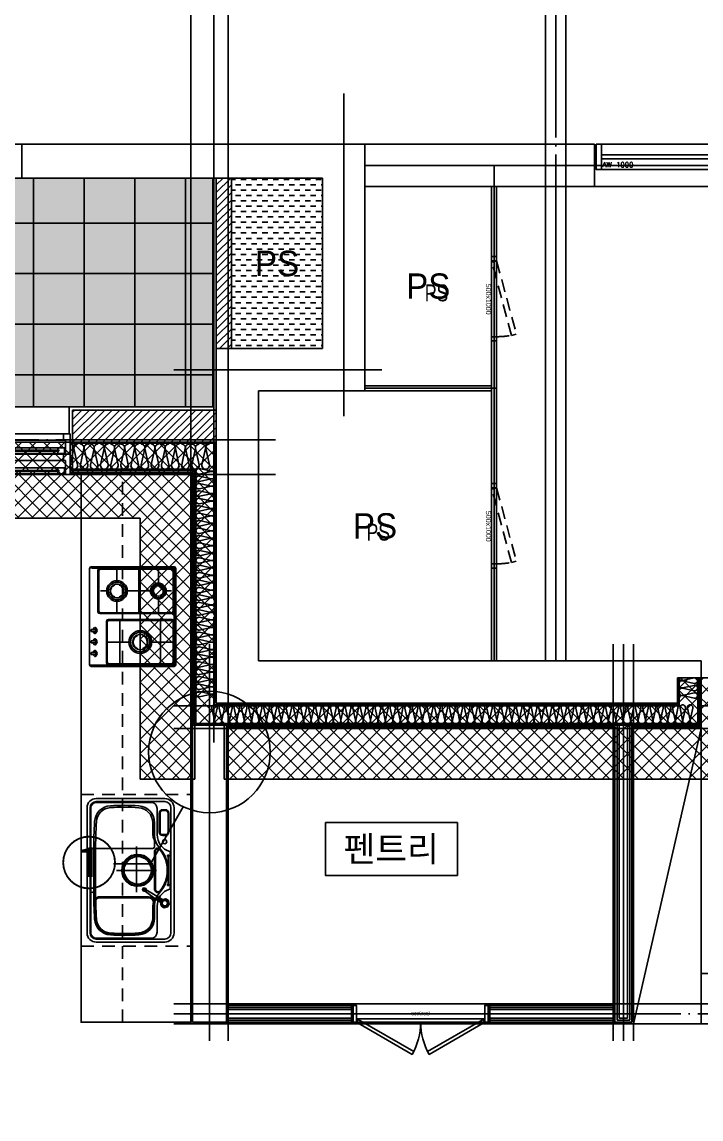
# Model space of a CAD drawing. Header units: millimetres. Extents: x -24416 to 92204, y -190080 to 23760.
# Drawn here: x 11689 to 15709, y -173739 to -167242 of the extents above; entities that cross this region are included whole.
import ezdxf
from ezdxf.enums import TextEntityAlignment as Align

# ---------------------------------------------------------------- set-up
doc = ezdxf.new("R2010")
doc.units = ezdxf.units.MM
doc.header["$LTSCALE"] = 50
for name, pattern in [('-HID', [2.5, 1.5, -1]), ('AUDIT_D_220706163347-0', [0]), ('CEN', [62, 60, -1, 0, -1]), ('HID', [2.5, 1.5, -1]), ('xr-101_102동-2F$0$HID', [2.3, 1.5, -0.8])]:
    doc.linetypes.add(name, pattern=pattern)
doc.layers.get('defpoints').update_dxf_attribs({"color": 139})
for name, color, linetype in [('A-SOL252', 252, 'Continuous'), ('A-STEEL', 4, 'Continuous'), ('A_HAT', 8, 'Continuous'), ('AA-XXXX-TEXT#LEV', 3, 'Continuous'), ('AA-단열-바닥-욕실', 30, 'Continuous'), ('ARDM', 7, 'Continuous'), ('CEN_CON', 1, 'CEN'), ('CEN_WALL', 12, 'CEN'), ('CONC', 2, 'Continuous'), ('dan1', 7, 'HID'), ('DOOR', 4, 'Continuous'), ('ELE-하늘', 4, 'Continuous'), ('ELE3_CON', 7, 'Continuous'), ('ELE4', 4, 'Continuous'), ('ETC', 6, 'Continuous'), ('F-FUR-설치', 6, 'Continuous'), ('FIN', 6, 'Continuous'), ('FUR', 4, 'Continuous'), ('FUR_가전', 8, 'HID'), ('HAT', 9, 'Continuous'), ('INS', 252, 'Continuous'), ('ROM', 7, 'AUDIT_D_220706163347-0'), ('TEXT', 3, 'Continuous'), ('WAL', 3, 'Continuous'), ('WAL_DRY', 7, 'Continuous'), ('WIN', 4, 'Continuous'), ('xr-101_102동-2F$0$AA-DWXM-DOOR(PS점검구)', 4, 'xr-101_102동-2F$0$HID'), ('바닥타일', 8, 'Continuous'), ('실명', 3, 'AUDIT_D_220706163347-0'), ('실명박스', 7, 'AUDIT_D_220706163347-0')]:
    doc.layers.add(name, color=color, linetype=linetype)
for name, color, linetype, plot in [('AA-CEN', 1, 'CEN', False), ('AA-XXXX-MC', 153, 'AUDIT_D_220706163347-0', False), ('Def-PrintX', 147, 'Continuous', False), ('Defpoint', 135, 'Continuous', False), ('MC', 135, 'Continuous', False), ('X - 단위세대$0$0_임시', 134, 'Continuous', False), ('xr-101_102동-2F$0$DEFPOINT', 231, 'Continuous', False)]:
    doc.layers.add(name, color=color, linetype=linetype, plot=plot)
doc.styles.add('HAUD01', font='Dotum.ttf')
doc.styles.add('HAUD02', font='Dotum.ttf', dxfattribs={"width": 0.8})
doc.styles.get("Standard").update_dxf_attribs({"font": 'txt', "bigfont": 'whgtxt.shx'})
doc.styles.add('xr-101_102동-2F$0$HAUD01', font='Dotum.ttf')
doc.styles.add('돋움', font='Dotum.ttf')
pattern_1 = [(45, (-291243.84, -166332.43), (-22.4506403, 22.4506403), [])]

# ---------------------------------------------------------------- blocks, each defined once
blk = doc.blocks.new('AW 1000')
at = {"layer": 'defpoints'}
for p, q in [((-10, 150), (-10, 0)), ((1010, 150), (1010, 0))]:
    blk.add_line(p, q, dxfattribs=at)
at = {"layer": 'WIN', "color": 8}
for p, q in [((30, 150), (970, 150)), ((30, 0), (970, 0))]:
    blk.add_line(p, q, dxfattribs=at)
at = {"layer": 'WIN'}
for p, q in [((30, 87), (970, 87)), ((30, 63), (970, 63))]:
    blk.add_line(p, q, dxfattribs=at)
for points in [[(30, 0), (0, 0), (0, 150), (30, 150)], [(1000, 0), (970, 0), (970, 150), (1000, 150)]]:
    blk.add_lwpolyline(points, close=True, dxfattribs=at)
at = {"layer": 'Def-PrintX'}
blk.add_text('AW 1000', height=30, dxfattribs=at).set_placement((128, 28.4), align=Align.MIDDLE)
blk = doc.blocks.new('A$C38A1636F')
at = {"layer": 'xr-101_102동-2F$0$AA-DWXM-DOOR(PS점검구)'}
for p, q in [((225, 0), (-225, 0)), ((-225, -30), (225, -30))]:
    blk.add_line(p, q, dxfattribs=at)
for points in [[(-250, 0), (-225, 0), (-225, -30), (-250, -30)], [(250, 0), (225, 0), (225, -30), (250, -30)], [(-209.7, -146.5), (-217.4, -117.5), (217.2, -1), (225, -30)]]:
    blk.add_lwpolyline(points, close=True, dxfattribs=at)
blk.add_arc((385.2, -21.3), 610.2, 180.81816, 189.07051, dxfattribs=at)
at = {"layer": 'xr-101_102동-2F$0$DEFPOINT', "style": 'xr-101_102동-2F$0$HAUD01'}
blk.add_text('500x1000', height=30, rotation=180, dxfattribs=at).set_placement((-2.5, 18.6), align=Align.MIDDLE_CENTER)
blk = doc.blocks.new('CO-101-23F', base_point=(132164.9, -37223.7))
at = {"layer": 'A-STEEL'}
for p, q in [((133544.9, -37223.7), (133544.9, -34413.7)), ((133574.9, -37223.7), (133574.9, -34413.7)), ((132794.9, -35593.7), (133544.9, -35593.7)), ((132794.9, -35623.7), (133544.9, -35623.7))]:
    blk.add_line(p, q, dxfattribs=at)
at = {"layer": 'CEN_CON'}
for p, q in [((132794.9, -34288.7), (135424.9, -34288.7)), ((133559.9, -37223.7), (133559.9, -34288.7)), ((132794.9, -35608.7), (133574.9, -35608.7))]:
    blk.add_line(p, q, dxfattribs=at)
at = {"layer": 'CONC'}
for p, q in [((132794.9, -34163.7), (134154.9, -34163.7)), ((132794.9, -34413.7), (134154.9, -34413.7))]:
    blk.add_line(p, q, dxfattribs=at)
at = {"layer": 'CONC', "color": 2}
blk.add_line((134154.9, -34163.7), (134154.9, -34413.7), dxfattribs=at)
at = {"layer": 'ELE3_CON'}
blk.add_line((134154.9, -34413.7), (135174.9, -34413.7), dxfattribs=at)
at = {"layer": 'AA-XXXX-TEXT#LEV', "rotation": 89.99999999999999}
for p in [(133544.9, -35078.7), (133544.9, -36423.7)]:
    blk.add_blockref('A$C38A1636F', p, dxfattribs=at)
at = {"layer": 'WIN'}
blk.add_blockref('AW 1000', (134164.9, -34313.7), dxfattribs=at)
at = {"layer": 'Def-PrintX', "style": 'HAUD02', "width": 0.8}
for p in [(133149.2, -35094), (132804.3, -36511)]:
    blk.add_text('PS', height=100, rotation=0, dxfattribs=at).set_placement(p)
blk = doc.blocks.new('WIN_이중창_1500')
at = {"layer": 'Defpoint'}
for p, q in [((-15, 240), (-15, 0)), ((1485, 240), (1485, 0))]:
    blk.add_line(p, q, dxfattribs=at)
at = {"layer": 'WIN'}
blk.add_line((735, -100), (735, 340), dxfattribs=at)
at = {"layer": 'WIN', "color": 8}
for p, q in [((1442, 240), (28, 240)), ((715, 196), (73, 196)), ((1397, 237), (755, 237)), ((1397, 202), (755, 202)), ((1430, 158), (40, 158)), ((715, 161), (73, 161)), ((1430, 120), (40, 120)), ((715, 76), (73, 76)), ((1397, 117), (755, 117)), ((1397, 82), (755, 82)), ((1430, 38), (40, 38)), ((1430, 0), (40, 0)), ((715, 41), (73, 41))]:
    blk.add_line(p, q, dxfattribs=at)
at = {"layer": 'WIN'}
for points in [[(40, 158), (28, 158), (28, 240), (0, 240), (0, 120), (40, 120), (40, 158)], [(73, 175.5), (73, 161), (33, 161), (33, 196), (73, 196), (73, 181.5)], [(755, 216.5), (755, 202), (715, 202), (715, 237), (755, 237), (755, 222.5)], [(715, 175.5), (715, 161), (755, 161), (755, 196), (715, 196), (715, 181.5)], [(1404, 222.5), (1404, 216.5), (748, 216.5), (748, 222.5), (1404, 222.5)], [(1397, 216.5), (1397, 202), (1437, 202), (1437, 237), (1397, 237), (1397, 222.5)], [(1430, 158), (1442, 158), (1442, 240), (1470, 240), (1470, 120), (1430, 120), (1430, 158)], [(722, 181.5), (722, 175.5), (66, 175.5), (66, 181.5), (722, 181.5)], [(40, 38), (28, 38), (28, 120), (0, 120), (0, 0), (40, 0), (40, 38)], [(73, 55.5), (73, 41), (33, 41), (33, 76), (73, 76), (73, 61.5)], [(755, 96.5), (755, 82), (715, 82), (715, 117), (755, 117), (755, 102.5)], [(715, 55.5), (715, 41), (755, 41), (755, 76), (715, 76), (715, 61.5)], [(1404, 102.5), (1404, 96.5), (748, 96.5), (748, 102.5), (1404, 102.5)], [(1397, 96.5), (1397, 82), (1437, 82), (1437, 117), (1397, 117), (1397, 102.5)], [(1430, 38), (1442, 38), (1442, 120), (1470, 120), (1470, 0), (1430, 0), (1430, 38)], [(722, 61.5), (722, 55.5), (66, 55.5), (66, 61.5), (722, 61.5)]]:
    blk.add_lwpolyline(points, dxfattribs=at)
blk = doc.blocks.new('insul1')
blk.add_lwpolyline([(0, 0, 0.480617), (0.146, 0.183), (0.004, 0.817, -1.249969), (0.296, 0.817), (0.154, 0.183, 0.480617), (0.3, 0, 0.480617)], format="xyb")
blk = doc.blocks.new('DOOR-800(100)')
at = {"layer": 'DOOR'}
for points in [[(359.1, 272.7), (349.1, 290), (20, 100), (30, 82.7)], [(440.9, 272.7), (450.9, 290), (780, 100), (770, 82.7)], [(20, 100), (0, 100), (0, 0), (20, 0)], [(780, 80), (780, 100), (20, 100), (20, 80)], [(800, 100), (780, 100), (780, 0), (800, 0)]]:
    blk.add_lwpolyline(points, close=True, dxfattribs=at)
for centre, start, end in [((20, 100), 0, 30), ((780, 100), 150, 180)]:
    blk.add_arc(centre, 380, start, end, dxfattribs=at)
at = {"layer": 'X - 단위세대$0$0_임시'}
for p, q in [((-10, 0), (-10, 100)), ((810, 0), (810, 100))]:
    blk.add_line(p, q, dxfattribs=at)
at = {"layer": 'X - 단위세대$0$0_임시', "style": 'HAUD02'}
blk.add_text('800(100)', height=20, dxfattribs=at).set_placement((400.3, 46.2), align=Align.MIDDLE)
blk = doc.blocks.new('K-sink')
at = {"layer": 'FUR'}
for p, q in [((-370, -105), (370, -105)), ((-370, -123), (370, -123)), ((-108.2, -128), (108.2, -128)), ((-425, -565), (-425, -160)), ((-407, -160), (-407, -565)), ((-407, -565), (-407, -160)), ((-208.1, -150.2), (-210.6, -162.4)), ((-208.1, -150.2), (-210.6, -162.4)), ((-210.6, -162.4), (-203.8, -172.8)), ((-210.6, -162.4), (-203.8, -172.8)), ((-197.8, -143.4), (-208.1, -150.2)), ((-197.8, -143.4), (-208.1, -150.2)), ((-203.8, -172.8), (-191.6, -175.3)), ((-203.8, -172.8), (-191.6, -175.3)), ((-185.6, -145.9), (-197.8, -143.4)), ((-185.6, -145.9), (-197.8, -143.4)), ((-191.6, -175.3), (-181.2, -168.4)), ((-191.6, -175.3), (-181.2, -168.4)), ((-178.7, -156.2), (-185.6, -145.9)), ((-178.7, -156.2), (-185.6, -145.9)), ((-181.2, -168.4), (-178.7, -156.2)), ((-181.2, -168.4), (-178.7, -156.2)), ((206.6, -155.1), (206.6, -172.4)), ((339.1, -135.1), (226.6, -135.1)), ((226.6, -192.4), (339.1, -192.4)), ((359.1, -172.4), (359.1, -155.1)), ((407, -160), (407, -565)), ((425, -160), (425, -565)), ((-402, -565), (-402, -240)), ((-367, -205), (-211.7, -205)), ((-282.3, -220), (-192, -220)), ((-282.3, -220), (-211.7, -220)), ((-157, -255), (-157, -544.5)), ((130, -230), (130, -602)), ((140, -220), (211.7, -220)), ((367, -205), (211.7, -205)), ((282.3, -220), (211.7, -220)), ((402, -240), (402, -565)), ((-129.7, -584.6), (-130.3, -592.4)), ((-118, -580), (0, -580)), ((118, -580), (0, -580)), ((129.7, -584.6), (130.3, -592.4)), ((135.3, -597), (-370, -597)), ((370, -602), (-370, -602)), ((370, -620), (-370, -620)), ((370, -597), (135.3, -597))]:
    blk.add_line(p, q, dxfattribs=at)
at = {"layer": 'FUR', "ltscale": 0.6}
for p, q in [((-217.1, -144.2), (-221.2, -164.5)), ((-221.2, -164.5), (-209.8, -181.7)), ((-199.9, -132.8), (-217.1, -144.2)), ((-209.8, -181.7), (-189.5, -185.9)), ((-179.6, -136.9), (-199.9, -132.8)), ((-191.6, -175.3), (-169.5, -208.6)), ((-189.5, -185.9), (-172.2, -174.4)), ((-168.1, -154.1), (-179.6, -136.9)), ((-172.2, -174.4), (-168.1, -154.1))]:
    blk.add_line(p, q, dxfattribs=at)
at = {"layer": 'FUR', "color": 199, "ltscale": 0.5}
for p, q in [((-122.6, -189.3), (-120.6, -186.7)), ((122.6, -189.3), (120.3, -186.5)), ((211.6, -155.1), (211.6, -172.4)), ((339.1, -140.1), (226.6, -140.1)), ((226.6, -187.4), (339.1, -187.4)), ((354.1, -172.4), (354.1, -155.1)), ((-282.3, -226), (-192, -226)), ((-162, -256), (-162, -543.5)), ((110.6, -215), (-110.6, -215)), ((282.3, -231), (211.7, -231)), ((-118, -569), (0, -569)), ((118, -569), (0, -569))]:
    blk.add_line(p, q, dxfattribs=at)
at = {"layer": 'FUR', "color": 199}
for p, q in [((-76.6, -140), (-93.4, -140)), ((87.5, -140), (-87.5, -140)), ((-85, -148.4), (-85, -131.6)), ((93.4, -140), (76.6, -140)), ((85, -148.4), (85, -131.6)), ((-282.3, -231), (-211.7, -231)), ((0, -445), (0, -208.5)), ((0, -326.8), (-129.1, -326.8)), ((0, -326.8), (140.9, -326.8))]:
    blk.add_line(p, q, dxfattribs=at)
at = {"layer": 'FUR', "ltscale": 0.5}
blk.add_line((110.6, -220), (-110.6, -220), dxfattribs=at)
at = {"layer": 'FUR', "color": 199}
for centre, radius in [((-195.2, -158.9), 21.9), ((-85, -140), 2.5), ((85, -140), 2.5), ((0, -320), 90), ((0, -320), 81)]:
    blk.add_circle(centre, radius, dxfattribs=at)
at = {"layer": 'FUR'}
for centre, radius in [((169.6, -160), 12.2), ((0, -320), 94.5)]:
    blk.add_circle(centre, radius, dxfattribs=at)
for centre, radius, start, end in [((-370, -160), 55, 90, 180), ((-370, -160), 37, 90, 180), ((-108.2, -131), 3, 90, 163.31935), ((108.2, -131), 3, 16.68065, 90), ((370, -160), 55, 0, 90), ((370, -160), 37, 0, 90), ((-211.7, -100), 105, 270, 343.31935), ((-211.7, -100), 120, 270, 311.40962), ((0, -340), 200, 90, 131.40962), ((0, -340), 200, 48.59038, 90), ((211.7, -100), 105, 196.68065, 270), ((211.7, -100), 120, 228.59038, 270), ((226.6, -155.1), 20, 90, 180), ((226.6, -172.4), 20, 180, 270), ((339.1, -155.1), 20, 360, 90), ((339.1, -172.4), 20, 270, 0), ((-367, -240), 35, 90, 180), ((-282.3, -320), 100, 90, 176.17745), ((-192, -255), 35, 0, 90), ((140, -230), 10, 90.02498, 180), ((282.3, -320), 100, 3.82255, 90), ((367, -240), 35, 0, 90), ((914.2, -400), 1299.2, 176.17512, 183.59876), ((-915, -400), 1300, 356.40356, 3.82255), ((-282.6, -475.3), 100, 183.59644, 266.1102), ((282.6, -475.3), 100, 273.8898, 356.40356), ((-370, -565), 55, 180, 270), ((-370, -565), 37, 180, 270), ((-370, -565), 32, 180, 270), ((-140.2, 1619.9), 2200, 266.1102, 270.57759), ((-192, -544.5), 35, 268.62723, 0), ((-124.7, -585.1), 5, 90.40284, 175), ((140.2, 1619.9), 2200, 269.42241, 273.8898), ((140.2, 1619.9), 2200, 269.42241, 269.59716), ((124.7, -585.1), 5, 5, 89.59716), ((370, -565), 32, 270, 0), ((370, -565), 37, 270, 0), ((370, -565), 55, 270, 0), ((-135.3, -592), 5, 270, 355), ((138.7, -588.4), 8.66, 181.05594, 263.17769), ((135.3, -592), 5, 185, 270)]:
    blk.add_arc(centre, radius, start, end, dxfattribs=at)
at = {"layer": 'FUR', "ltscale": 0.5}
for centre, start, end in [((-112.1, -200.1), 134.24852, 274.39442), ((112.1, -200.1), 265.60558, 45.75148)]:
    blk.add_arc(centre, 20, start, end, dxfattribs=at)
at = {"layer": 'FUR', "color": 199, "ltscale": 0.5}
for centre, radius, start, end in [((-112.1, -200.1), 15, 134.24852, 274.39442), ((0, -340), 195, 90, 128.18582), ((0, -340), 195, 51.92602, 90), ((112.1, -200.1), 15, 265.60558, 45.75148), ((226.6, -155.1), 15, 90, 180), ((226.6, -172.4), 15, 180, 270), ((339.1, -155.1), 15, 0, 90), ((339.1, -172.4), 15, 270, 0), ((-282.3, -320), 94, 90, 176.17745), ((-192, -256), 30, 0, 90), ((222.9, -131.6), 100, 228.77437, 263.51916), ((282.3, -320), 89, 3.82255, 90), ((915, -400), 1294, 176.17745, 183.59644), ((-915, -400), 1289, 356.40356, 3.82255), ((-282.6, -475.3), 94, 183.59644, 266.1102), ((282.6, -475.3), 89, 273.8898, 356.40356), ((-140.2, 1619.9), 2194, 266.1102, 268.6266), ((-192, -543.5), 30, 268.6266, 0), ((140.2, 1619.9), 2189, 269.42241, 273.8898)]:
    blk.add_arc(centre, radius, start, end, dxfattribs=at)
at = {"layer": 'FUR', "color": 199}
for centre, radius, start, end in [((-282.3, -320), 89, 90, 176.17745), ((-222.9, -131.6), 100, 276.48084, 311.22563), ((914.2, -400), 1288.2, 176.17512, 183.59876), ((-282.6, -475.3), 89, 183.59644, 266.1102), ((-140.2, 1619.9), 2189, 266.1102, 270.57759)]:
    blk.add_arc(centre, radius, start, end, dxfattribs=at)
at = {"layer": 'FUR', "ltscale": 0.6}
for points in [[(-221.2, -164.5), (-210.6, -162.4), (-208.1, -150.2), (-217.1, -144.2)], [(-209.8, -181.7), (-203.8, -172.8), (-210.6, -162.4), (-221.2, -164.5)], [(-217.1, -144.2), (-199.9, -132.8), (-197.8, -143.4), (-208.1, -150.2)], [(-209.8, -181.7), (-189.5, -185.9), (-191.6, -175.3), (-203.8, -172.8)], [(-199.9, -132.8), (-197.8, -143.4), (-185.6, -145.9), (-179.6, -136.9)], [(-184, -194.2), (-189.5, -185.9), (-191.6, -175.3), (-184, -194.2)], [(-191.6, -175.3), (-169.5, -208.6), (-191.6, -175.3)], [(-179.6, -136.9), (-185.6, -145.9), (-178.7, -156.2), (-168.1, -154.1)], [(-124.5, -274.7), (-124.5, -274.7), (-184, -194.2)], [(-172.2, -174.4), (-168.1, -154.1), (-178.7, -156.2), (-181.2, -168.4)], [(-172.2, -174.4), (-166.7, -182.8), (-166.7, -182.8), (-181.2, -168.4)], [(-159.1, -201.7), (-181.2, -168.4), (-181.2, -168.4), (-159.1, -201.7)], [(-115.8, -269), (-115.3, -268.8), (-124.9, -275.1), (-124.5, -274.7)], [(-115.1, -273.3), (-115.8, -269), (-124.5, -274.7), (-120.8, -277.1)], [(-124.2, -286.5), (-120.4, -284), (-114.2, -287.1), (-113.9, -291.7)], [(-104.4, -285.4), (-113.9, -291.7), (-114.2, -287.1), (-108.5, -283.3)], [(-105.1, -273.9), (-108.9, -276.4), (-108.5, -283.3), (-104.4, -285.4)]]:
    blk.add_3dface(points, dxfattribs=at)
at = {"layer": 'FUR', "ltscale": 0.6, "invisible_edges": 8}
for points in [[(-191.6, -175.3), (-203.8, -172.8), (-210.6, -162.4), (-208.1, -150.2)], [(-197.8, -143.4), (-185.6, -145.9), (-178.7, -156.2), (-181.2, -168.4)], [(-124.9, -275.1), (-124.5, -274.7), (-124.5, -274.7), (-120.8, -277.1)], [(-120.8, -277.1), (-120.4, -284), (-124.2, -286.5), (-124.9, -275.1)], [(-120.4, -284), (-120.8, -277.1), (-115.1, -273.3), (-108.9, -276.4)], [(-108.9, -276.4), (-108.5, -283.3), (-114.2, -287.1), (-120.4, -284)], [(-108.9, -276.4), (-105.1, -273.9), (-115.3, -268.8), (-115.8, -269)], [(-115.8, -269), (-115.8, -269), (-115.1, -273.3), (-108.9, -276.4)]]:
    blk.add_3dface(points, dxfattribs=at)
at = {"layer": 'FUR', "invisible_edges": 10}
blk.add_3dface([(-208.1, -150.2), (-197.8, -143.4), (-181.2, -168.4), (-191.6, -175.3)], dxfattribs=at)
at = {"layer": 'FUR'}
for points in [[(-189.5, -185.9), (-191.6, -175.3), (-181.2, -168.4), (-172.2, -174.4)], [(-166.7, -182.8), (-181.2, -168.4), (-191.6, -175.3), (-184, -194.2)], [(-181.2, -168.4), (-191.6, -175.3), (-169.5, -208.6), (-159.1, -201.7)], [(-169.5, -208.6), (-159.1, -201.7), (-181.2, -168.4), (-191.6, -175.3)], [(-172.2, -174.4), (-166.7, -182.8), (-184, -194.2), (-189.5, -185.9)], [(-184, -194.2), (-166.7, -182.8), (-115.8, -269), (-124.5, -274.7)], [(-115.8, -269), (-166.7, -182.8), (-184, -194.2), (-124.5, -274.7)], [(-115.8, -269), (-115.8, -269), (-166.7, -182.8)]]:
    blk.add_3dface(points, dxfattribs=at)
blk = doc.blocks.new('싱크')
at = {"layer": 'defpoints'}
for p, q in [((-18.3, 0), (-18.3, 1350)), ((631.7, 0), (631.7, 1350))]:
    blk.add_line(p, q, dxfattribs=at)
at = {"layer": 'defpoints', "linetype": '-HID'}
for p, q in [((631.7, 1350), (-18.3, 1350)), ((631.7, 450), (-18.3, 450)), ((631.7, 0), (-18.3, 0))]:
    blk.add_line(p, q, dxfattribs=at)
at = {"layer": 'FUR_가전', "rotation": 90}
blk.add_blockref('K-sink', (-23.3, 900), dxfattribs=at)
blk = doc.blocks.new('쿡탑')
at = {"layer": 'FUR'}
for p, q in [((460721, 189595.4), (461291, 189595.4)), ((460711, 189095.4), (460711, 189585.4)), ((460712, 189582.4), (460712, 189318.9)), ((460719, 189103.9), (460719, 189577.4)), ((460721, 189195.4), (460721, 189575.4)), ((460722, 189592.4), (461290, 189592.4)), ((460726, 189267.1), (460726, 189570.4)), ((460729, 189587.4), (461283, 189587.4)), ((460731, 189585.4), (461281, 189585.4)), ((460736, 189580.4), (460973.5, 189580.4)), ((460854.8, 189580.4), (460854.8, 189452.6)), ((460983.5, 189570.4), (460983.5, 189508.6)), ((460988.5, 189195.4), (460988.5, 189575.4)), ((461023.5, 189145.4), (461023.5, 189575.4)), ((461028.5, 189570.4), (461028.5, 189495.4)), ((461038.5, 189580.4), (461276, 189580.4)), ((461157.3, 189570.4), (461157.3, 189532.9)), ((461286, 189570.4), (461286, 189150.4)), ((461291, 189575.4), (461291, 189145.4)), ((461293, 189577.4), (461293, 189103.9)), ((461300, 189582.4), (461300, 189338.9)), ((461301, 189585.4), (461301, 189095.4)), ((460728, 189508.6), (460726, 189508.6)), ((460728, 189503.6), (460726, 189503.6)), ((460730.3, 189506.1), (460979.2, 189506.1)), ((460981.6, 189508.6), (460983.5, 189508.6)), ((460981.6, 189503.6), (460983.5, 189503.6)), ((460983.5, 189503.6), (460983.5, 189267.1)), ((461030.5, 189495.4), (461028.5, 189495.4)), ((461028.5, 189490.4), (461028.5, 189250.4)), ((461030.5, 189490.4), (461028.5, 189490.4)), ((461117.2, 189492.9), (461032.9, 189492.9)), ((461197.3, 189492.9), (461281.7, 189492.9)), ((461284.1, 189495.4), (461286, 189495.4)), ((461284.1, 189490.4), (461286, 189490.4)), ((461157.3, 189452.8), (461157.3, 189300.1)), ((460726, 189385.4), (460787.6, 189385.4)), ((460922, 189385.4), (460983.5, 189385.4)), ((461286, 189376.5), (461028.5, 189376.5)), ((461298, 189156.9), (461300, 189338.9)), ((460714, 189156.9), (460712, 189318.9)), ((460854.8, 189318.1), (460854.8, 189190.4)), ((460728, 189267.1), (460726, 189267.1)), ((460726, 189200.4), (460726, 189262.1)), ((460728, 189262.1), (460726, 189262.1)), ((460730.3, 189264.6), (460979.2, 189264.6)), ((460981.6, 189267.1), (460983.5, 189267.1)), ((460981.6, 189262.1), (460983.5, 189262.1)), ((460983.5, 189262.1), (460983.5, 189200.4)), ((461030.5, 189250.4), (461028.5, 189250.4)), ((461028.5, 189245.4), (461028.5, 189150.4)), ((461030.5, 189245.4), (461028.5, 189245.4)), ((461032.8, 189247.9), (461105, 189247.9)), ((461209.6, 189247.9), (461281.7, 189247.9)), ((461284.1, 189250.4), (461286, 189250.4)), ((461284.1, 189245.4), (461286, 189245.4)), ((460714, 189156.9), (460714, 189095.4)), ((460978.5, 189185.4), (460731, 189185.4)), ((460973.5, 189190.4), (460736, 189190.4)), ((461276, 189140.4), (461038.5, 189140.4)), ((461157.3, 189195.6), (461157.3, 189150.4)), ((461298, 189156.9), (461298, 189095.4)), ((461291, 189085.4), (460721, 189085.4)), ((460770.5, 189113.9), (460780.7, 189104.7)), ((460770.5, 189113.9), (460780.7, 189104.7)), ((460780.9, 189123.2), (460792.2, 189123.2)), ((460780.9, 189094.2), (460780.9, 189123.2)), ((460780.9, 189123.2), (460792.2, 189123.2)), ((460780.9, 189094.2), (460780.9, 189123.2)), ((460792.2, 189094.2), (460780.9, 189094.2)), ((460792.2, 189094.2), (460780.9, 189094.2)), ((460792.2, 189123.2), (460792.2, 189094.2)), ((460792.2, 189123.2), (460792.2, 189094.2)), ((460803.4, 189113.7), (460792.2, 189104.5)), ((460803.4, 189113.7), (460792.2, 189104.5)), ((460839.4, 189113.9), (460849.6, 189104.7)), ((460839.4, 189113.9), (460849.6, 189104.7)), ((460839.4, 189113.9), (460849.6, 189104.7)), ((460839.4, 189113.9), (460849.6, 189104.7)), ((460839.4, 189113.9), (460849.6, 189104.7)), ((460839.4, 189113.9), (460849.6, 189104.7)), ((460839.4, 189113.9), (460849.6, 189104.7)), ((460839.4, 189113.9), (460849.6, 189104.7)), ((460849.9, 189123.1), (460861.2, 189123.1)), ((460849.9, 189094.2), (460849.9, 189123.1)), ((460849.9, 189123.1), (460861.2, 189123.1)), ((460849.9, 189094.2), (460849.9, 189123.1)), ((460849.9, 189123.1), (460861.2, 189123.1)), ((460849.9, 189094.2), (460849.9, 189123.1)), ((460849.9, 189123.1), (460861.2, 189123.1)), ((460849.9, 189094.2), (460849.9, 189123.1)), ((460849.9, 189123.1), (460861.2, 189123.1)), ((460849.9, 189094.2), (460849.9, 189123.1)), ((460849.9, 189123.1), (460861.2, 189123.1)), ((460849.9, 189094.2), (460849.9, 189123.1)), ((460849.9, 189123.1), (460861.2, 189123.1)), ((460849.9, 189094.2), (460849.9, 189123.1)), ((460849.9, 189123.1), (460861.2, 189123.1)), ((460849.9, 189094.2), (460849.9, 189123.1)), ((460861.2, 189094.2), (460849.9, 189094.2)), ((460861.2, 189094.2), (460849.9, 189094.2)), ((460861.2, 189094.2), (460849.9, 189094.2)), ((460861.2, 189094.2), (460849.9, 189094.2)), ((460861.2, 189094.2), (460849.9, 189094.2)), ((460861.2, 189094.2), (460849.9, 189094.2)), ((460861.2, 189094.2), (460849.9, 189094.2)), ((460861.2, 189094.2), (460849.9, 189094.2)), ((460872.3, 189113.7), (460861.1, 189104.5)), ((460872.3, 189113.7), (460861.1, 189104.5)), ((460872.3, 189113.7), (460861.1, 189104.5)), ((460872.3, 189113.7), (460861.1, 189104.5)), ((460872.3, 189113.7), (460861.1, 189104.5)), ((460872.3, 189113.7), (460861.1, 189104.5)), ((460872.3, 189113.7), (460861.1, 189104.5)), ((460872.3, 189113.7), (460861.1, 189104.5)), ((460861.2, 189123.1), (460861.2, 189094.2)), ((460861.2, 189123.1), (460861.2, 189094.2)), ((460861.2, 189123.1), (460861.2, 189094.2)), ((460861.2, 189123.1), (460861.2, 189094.2)), ((460861.2, 189123.1), (460861.2, 189094.2)), ((460861.2, 189123.1), (460861.2, 189094.2)), ((460861.2, 189123.1), (460861.2, 189094.2)), ((460861.2, 189123.1), (460861.2, 189094.2)), ((460907.3, 189113.7), (460918.4, 189104.5)), ((460907.3, 189113.7), (460918.4, 189104.5)), ((460907.3, 189113.7), (460918.4, 189104.5)), ((460907.3, 189113.7), (460918.4, 189104.5)), ((460907.3, 189113.7), (460918.4, 189104.5)), ((460907.3, 189113.7), (460918.4, 189104.5)), ((460907.3, 189113.7), (460918.4, 189104.5)), ((460907.3, 189113.7), (460918.4, 189104.5)), ((460929.7, 189123.1), (460918.4, 189123.1)), ((460918.4, 189123.1), (460918.4, 189094.2)), ((460929.7, 189123.1), (460918.4, 189123.1)), ((460918.4, 189123.1), (460918.4, 189094.2)), ((460929.7, 189123.1), (460918.4, 189123.1)), ((460918.4, 189123.1), (460918.4, 189094.2)), ((460929.7, 189123.1), (460918.4, 189123.1)), ((460918.4, 189123.1), (460918.4, 189094.2)), ((460929.7, 189123.1), (460918.4, 189123.1)), ((460918.4, 189123.1), (460918.4, 189094.2)), ((460929.7, 189123.1), (460918.4, 189123.1)), ((460918.4, 189123.1), (460918.4, 189094.2)), ((460929.7, 189123.1), (460918.4, 189123.1)), ((460918.4, 189123.1), (460918.4, 189094.2)), ((460929.7, 189123.1), (460918.4, 189123.1)), ((460918.4, 189123.1), (460918.4, 189094.2)), ((460918.4, 189094.2), (460929.7, 189094.2)), ((460918.4, 189094.2), (460929.7, 189094.2)), ((460918.4, 189094.2), (460929.7, 189094.2)), ((460918.4, 189094.2), (460929.7, 189094.2)), ((460918.4, 189094.2), (460929.7, 189094.2)), ((460918.4, 189094.2), (460929.7, 189094.2)), ((460918.4, 189094.2), (460929.7, 189094.2)), ((460918.4, 189094.2), (460929.7, 189094.2)), ((460929.7, 189094.2), (460929.7, 189123.1)), ((460929.7, 189094.2), (460929.7, 189123.1)), ((460929.7, 189094.2), (460929.7, 189123.1)), ((460929.7, 189094.2), (460929.7, 189123.1)), ((460929.7, 189094.2), (460929.7, 189123.1)), ((460929.7, 189094.2), (460929.7, 189123.1)), ((460929.7, 189094.2), (460929.7, 189123.1)), ((460929.7, 189094.2), (460929.7, 189123.1)), ((460940.2, 189113.9), (460930, 189104.7)), ((460940.2, 189113.9), (460930, 189104.7)), ((460940.2, 189113.9), (460930, 189104.7)), ((460940.2, 189113.9), (460930, 189104.7)), ((460940.2, 189113.9), (460930, 189104.7)), ((460940.2, 189113.9), (460930, 189104.7)), ((460940.2, 189113.9), (460930, 189104.7)), ((460940.2, 189113.9), (460930, 189104.7)), ((461281, 189135.4), (461033.5, 189135.4))]:
    blk.add_line(p, q, dxfattribs=at)
for centre, radius in [((461157.3, 189492.9), 46.7), ((461157.3, 189492.9), 40), ((460854.8, 189385.4), 67.2), ((460854.8, 189385.4), 57.7), ((461157.3, 189247.9), 60.9), ((461157.3, 189247.9), 52.3)]:
    blk.add_circle(centre, radius, dxfattribs=at)
for centre, radius, start, end in [((460721, 189585.4), 10, 90, 180), ((461291, 189585.4), 10, 0, 90), ((460722, 189582.4), 10, 90, 180), ((460729, 189577.4), 10, 90, 180), ((460731, 189575.4), 10, 90, 180), ((460736, 189570.4), 10, 90, 180), ((460973.5, 189570.4), 10, 0, 90), ((460978.5, 189575.4), 10, 0, 90), ((461033.5, 189575.4), 10, 90, 180), ((461038.5, 189570.4), 10, 90, 180), ((461276, 189570.4), 10, 0, 90), ((461281, 189575.4), 10, 0, 90), ((461283, 189577.4), 10, 0, 90), ((461290, 189582.4), 10, 0, 90), ((460727.8, 189506.1), 2.51, 274.24151, 85.75849), ((460981.7, 189506.1), 2.51, 94.24151, 265.75849), ((461030.3, 189492.9), 2.51, 274.24151, 85.75849), ((461157.3, 189492.9), 31.4, 46.33785, 40.71939), ((461156.1, 189435.2), 55.6, 120.49991, 120.93946), ((461157.9, 189550.4), 55.6, 237.23015, 237.66153), ((461128.7, 189481.7), 1.53, 21.25781, 120.49991), ((461129, 189504.7), 1.53, 237.66153, 337.21808), ((461157.3, 189492.9), 29.2, 201.25781, 336.40541), ((461157.3, 189492.9), 29.2, 21.5687, 157.21808), ((461185.4, 189480.6), 1.53, 57.1633, 156.40541), ((461185.8, 189504.1), 1.53, 201.5687, 301.12525), ((461156.1, 189435.2), 55.6, 56.72375, 57.1633), ((461157.9, 189550.4), 55.6, 301.12525, 301.55664), ((461284.2, 189492.9), 2.51, 94.24151, 265.75849), ((460854.8, 189385.4), 45.2, 46.33785, 40.71939), ((460855.7, 189468.2), 80, 237.23015, 237.66153), ((460814, 189402.5), 2.21, 237.66153, 337.21808), ((460854.8, 189385.4), 42, 21.5687, 157.21808), ((460895.9, 189401.6), 2.21, 201.5687, 301.12525), ((460855.7, 189468.2), 80, 301.12525, 301.55664), ((460853.1, 189302.3), 80, 120.49991, 120.93946), ((460813.6, 189369.3), 2.21, 21.25781, 120.49991), ((460854.8, 189385.4), 42, 201.25781, 336.40541), ((460895.3, 189367.7), 2.21, 57.1633, 156.40541), ((460853.1, 189302.3), 80, 56.72375, 57.1633), ((461157.3, 189247.9), 41, 46.33785, 40.71939), ((461157.3, 189247.9), 38.1, 21.5687, 157.21808), ((460727.8, 189264.6), 2.51, 274.24151, 85.75849), ((460981.7, 189264.6), 2.51, 94.24151, 265.75849), ((461030.3, 189247.9), 2.51, 274.24151, 85.75849), ((461155.7, 189172.5), 72.6, 120.49991, 120.93946), ((461158.1, 189323), 72.6, 237.23015, 237.66153), ((461119.9, 189233.3), 2, 21.25781, 120.49991), ((461120.3, 189263.4), 2, 237.66153, 337.21808), ((461157.3, 189247.9), 38.1, 201.25781, 336.40541), ((461194, 189231.8), 2, 57.1633, 156.40541), ((461194.5, 189262.6), 2, 201.5687, 301.12525), ((461155.7, 189172.5), 72.6, 56.72375, 57.1633), ((461158.1, 189323), 72.6, 301.12525, 301.55664), ((461284.2, 189247.9), 2.51, 94.24151, 265.75849), ((460731, 189195.4), 10, 180, 270), ((460736, 189200.4), 10, 180, 270), ((460973.5, 189200.4), 10, 270, 0), ((460978.5, 189195.4), 10, 270, 0), ((461033.5, 189145.4), 10, 180, 270), ((461038.5, 189150.4), 10, 180, 270), ((461276, 189150.4), 10, 270, 0), ((461281, 189145.4), 10, 270, 0), ((460721, 189095.4), 10, 180, 270), ((460708.5, 189096.9), 5.72, 302.47301, 344.45227), ((460658.6, 189105.8), 60.4, 341.57206, 1.81603), ((460773.8, 189117.6), 5, 148.53566, 228.04706), ((460773.8, 189117.6), 5, 148.53566, 228.04706), ((460776.4, 189115.1), 8.47, 57.30133, 148.17684), ((460776.4, 189115.1), 8.47, 57.30133, 148.17684), ((460787, 189109.6), 20.4, 31.25646, 148.53566), ((460787, 189109.6), 20.4, 31.25646, 148.53566), ((460796.9, 189113.5), 9.86, 34.72293, 117.60774), ((460796.9, 189113.5), 9.86, 34.72293, 117.60774), ((460800.2, 189117.6), 5, 309.45948, 31.25646), ((460800.2, 189117.6), 5, 309.45948, 31.25646), ((460842.8, 189117.6), 5, 148.53566, 228.04706), ((460842.8, 189117.6), 5, 148.53566, 228.04706), ((460842.8, 189117.6), 5, 148.53566, 228.04706), ((460842.8, 189117.6), 5, 148.53566, 228.04706), ((460842.8, 189117.6), 5, 148.53566, 228.04706), ((460842.8, 189117.6), 5, 148.53566, 228.04706), ((460842.8, 189117.6), 5, 148.53566, 228.04706), ((460842.8, 189117.6), 5, 148.53566, 228.04706), ((460845.3, 189115), 8.47, 57.30133, 148.17684), ((460845.3, 189115), 8.47, 57.30133, 148.17684), ((460845.3, 189115), 8.47, 57.30133, 148.17684), ((460845.3, 189115), 8.47, 57.30133, 148.17684), ((460845.3, 189115), 8.47, 57.30133, 148.17684), ((460845.3, 189115), 8.47, 57.30133, 148.17684), ((460845.3, 189115), 8.47, 57.30133, 148.17684), ((460845.3, 189115), 8.47, 57.30133, 148.17684), ((460855.9, 189109.5), 20.4, 31.25646, 148.53566), ((460855.9, 189109.5), 20.4, 31.25646, 148.53566), ((460855.9, 189109.5), 20.4, 31.25646, 148.53566), ((460855.9, 189109.5), 20.4, 31.25646, 148.53566), ((460855.9, 189109.5), 20.4, 31.25646, 148.53566), ((460855.9, 189109.5), 20.4, 31.25646, 148.53566), ((460855.9, 189109.5), 20.4, 31.25646, 148.53566), ((460855.9, 189109.5), 20.4, 31.25646, 148.53566), ((460865.8, 189113.4), 9.86, 34.72293, 117.60774), ((460865.8, 189113.4), 9.86, 34.72293, 117.60774), ((460865.8, 189113.4), 9.86, 34.72293, 117.60774), ((460865.8, 189113.4), 9.86, 34.72293, 117.60774), ((460865.8, 189113.4), 9.86, 34.72293, 117.60774), ((460865.8, 189113.4), 9.86, 34.72293, 117.60774), ((460865.8, 189113.4), 9.86, 34.72293, 117.60774), ((460865.8, 189113.4), 9.86, 34.72293, 117.60774), ((460869.1, 189117.5), 5, 309.45948, 31.25646), ((460869.1, 189117.5), 5, 309.45948, 31.25646), ((460869.1, 189117.5), 5, 309.45948, 31.25646), ((460869.1, 189117.5), 5, 309.45948, 31.25646), ((460869.1, 189117.5), 5, 309.45948, 31.25646), ((460869.1, 189117.5), 5, 309.45948, 31.25646), ((460869.1, 189117.5), 5, 309.45948, 31.25646), ((460869.1, 189117.5), 5, 309.45948, 31.25646), ((460910.5, 189117.5), 5, 148.74354, 230.54052), ((460910.5, 189117.5), 5, 148.74354, 230.54052), ((460910.5, 189117.5), 5, 148.74354, 230.54052), ((460910.5, 189117.5), 5, 148.74354, 230.54052), ((460910.5, 189117.5), 5, 148.74354, 230.54052), ((460910.5, 189117.5), 5, 148.74354, 230.54052), ((460910.5, 189117.5), 5, 148.74354, 230.54052), ((460910.5, 189117.5), 5, 148.74354, 230.54052), ((460913.8, 189113.4), 9.86, 62.39226, 145.27707), ((460913.8, 189113.4), 9.86, 62.39226, 145.27707), ((460913.8, 189113.4), 9.86, 62.39226, 145.27707), ((460913.8, 189113.4), 9.86, 62.39226, 145.27707), ((460913.8, 189113.4), 9.86, 62.39226, 145.27707), ((460913.8, 189113.4), 9.86, 62.39226, 145.27707), ((460913.8, 189113.4), 9.86, 62.39226, 145.27707), ((460913.8, 189113.4), 9.86, 62.39226, 145.27707), ((460923.6, 189109.5), 20.4, 31.46434, 148.74354), ((460923.6, 189109.5), 20.4, 31.46434, 148.74354), ((460923.6, 189109.5), 20.4, 31.46434, 148.74354), ((460923.6, 189109.5), 20.4, 31.46434, 148.74354), ((460923.6, 189109.5), 20.4, 31.46434, 148.74354), ((460923.6, 189109.5), 20.4, 31.46434, 148.74354), ((460923.6, 189109.5), 20.4, 31.46434, 148.74354), ((460923.6, 189109.5), 20.4, 31.46434, 148.74354), ((460934.2, 189115), 8.47, 31.82316, 122.69867), ((460934.2, 189115), 8.47, 31.82316, 122.69867), ((460934.2, 189115), 8.47, 31.82316, 122.69867), ((460934.2, 189115), 8.47, 31.82316, 122.69867), ((460934.2, 189115), 8.47, 31.82316, 122.69867), ((460934.2, 189115), 8.47, 31.82316, 122.69867), ((460934.2, 189115), 8.47, 31.82316, 122.69867), ((460934.2, 189115), 8.47, 31.82316, 122.69867), ((460936.8, 189117.6), 5, 311.95294, 31.46434), ((460936.8, 189117.6), 5, 311.95294, 31.46434), ((460936.8, 189117.6), 5, 311.95294, 31.46434), ((460936.8, 189117.6), 5, 311.95294, 31.46434), ((460936.8, 189117.6), 5, 311.95294, 31.46434), ((460936.8, 189117.6), 5, 311.95294, 31.46434), ((460936.8, 189117.6), 5, 311.95294, 31.46434), ((460936.8, 189117.6), 5, 311.95294, 31.46434), ((461291, 189095.4), 10, 270, 0), ((461353.4, 189105.8), 60.4, 178.18397, 198.42794), ((461303.5, 189096.9), 5.72, 195.54773, 237.52699)]:
    blk.add_arc(centre, radius, start, end, dxfattribs=at)
at = {"layer": 'FUR', "extrusion": (0, 0, -1)}
for centre, major_axis in [((461180.8, 189516), (0, -2.7)), ((460888.6, 189418.7), (0, -3.88)), ((461187.9, 189278.1), (0, -3.52))]:
    blk.add_ellipse(centre, major_axis=major_axis, ratio=0.678938, start_param=1.412183, end_param=6.112097, dxfattribs=at)
blk = doc.blocks.new('U-131B(기본)', base_point=(-85340.5, -187585.7))
at = {"layer": 'A-SOL252'}
h = blk.add_hatch(dxfattribs=at)
h.set_pattern_fill('DASH', color=256, scale=10, style=0)
h.set_pattern_definition([(0, (-291243.84, -166332.43), (31.75, 31.75), [31.75, -31.75])])
h.paths.add_polyline_path([(-76945.5, -177450.7), (-76405.5, -177450.7), (-76405.5, -178460.7), (-76945.5, -178460.7)])
at = {"layer": 'A_HAT'}
h = blk.add_hatch(dxfattribs=at)
h.set_pattern_fill('ANSI31', color=256, scale=10, style=0)
h.set_pattern_definition(pattern_1)
h.paths.add_polyline_path([(-77035.5, -177450.7), (-76945.5, -177450.7), (-76945.5, -178460.7), (-77035.5, -178460.7)])
h = blk.add_hatch(dxfattribs=at)
h.set_pattern_fill('ANSI31', color=256, scale=10, style=0)
h.set_pattern_definition(pattern_1)
h.paths.add_polyline_path([(-77885.5, -178825.7), (-77035.5, -178825.7), (-77035.5, -179015.7), (-77885.5, -179015.7)])
at = {"layer": '바닥타일'}
h = blk.add_hatch(dxfattribs=at)
h.set_pattern_fill('_USER', color=256, scale=300, double=1, pattern_type=0)
h.set_pattern_definition([(0, (-291243.84, -166332.43), (0, 300), []), (90, (-291243.84, -166332.43), (-300, 2e-14), [])])
h.paths.add_polyline_path([(-77055.5, -178805.7), (-77055.5, -177450.7), (-80755.5, -177450.7), (-80755.5, -178335.7), (-81225.5, -178335.7), (-81225.5, -177450.7), (-83165.5, -177450.7), (-83165.5, -178040.7), (-85395.5, -178040.7), (-85395.5, -179245.7), (-80985.5, -179245.7), (-80985.5, -178805.7)])
at = {"layer": 'CEN_CON'}
for p, q in [((-77050.5, -176950.7), (-77050.5, -180793.7)), ((-76280.5, -176950.7), (-76280.5, -178860.7)), ((-85945.5, -177250.7), (-76055.5, -177250.7)), ((-76055.5, -178585.7), (-77285.5, -178585.7)), ((-77075.5, -182560.7), (-77075.5, -180210.7)), ((-77285.5, -180575.7), (-72715.5, -180575.7))]:
    blk.add_line(p, q, dxfattribs=at)
at = {"layer": 'CEN_WALL'}
for p, q in [((-81085.5, -179000.7), (-76685.5, -179000.7)), ((-74625.5, -182560.7), (-74625.5, -180210.7)), ((-77285.5, -182400.7), (-70710.5, -182400.7))]:
    blk.add_line(p, q, dxfattribs=at)
at = {"layer": 'CONC'}
for p, q in [((-78185.5, -177250.7), (-76155.5, -177250.7)), ((-78185.5, -177450.7), (-78185.5, -177250.7)), ((-76155.5, -177250.7), (-76155.5, -178710.7)), ((-78185.5, -177450.7), (-76405.5, -177450.7)), ((-76405.5, -177450.7), (-76405.5, -178460.7)), ((-76405.5, -178460.7), (-77035.5, -178460.7)), ((-77035.5, -178460.7), (-77035.5, -180560.7)), ((-76155.5, -178710.7), (-76785.5, -178710.7)), ((-76785.5, -178710.7), (-76785.5, -180310.7)), ((-76785.5, -180310.7), (-74165.5, -180310.7)), ((-74165.5, -180310.7), (-74165.5, -180410.7)), ((-74165.5, -180410.7), (-74305.5, -180410.7)), ((-74305.5, -180410.7), (-74305.5, -180560.7)), ((-77035.5, -180560.7), (-74305.5, -180560.7)), ((-77162.5, -181010.7), (-77162.5, -180690.7)), ((-76988.5, -180690.7), (-77162.5, -180690.7)), ((-76988.5, -181010.7), (-76988.5, -180690.7)), ((-77175.5, -182450.7), (-77175.5, -181010.7)), ((-77162.5, -181010.7), (-77175.5, -181010.7)), ((-76975.5, -181010.7), (-76988.5, -181010.7)), ((-76975.5, -182450.7), (-76975.5, -181010.7)), ((-77175.5, -182450.7), (-76975.5, -182450.7))]:
    blk.add_line(p, q, dxfattribs=at)
at = {"layer": 'dan1'}
for points in [[(-81395.5, -179905.7), (-80325.5, -179905.7), (-80325.5, -179465.7), (-77485.5, -179465.7), (-77485.5, -181010.7), (-77175.5, -181010.7)], [(-70835.5, -181010.7), (-76975.5, -181010.7)]]:
    blk.add_lwpolyline(points, dxfattribs=at)
at = {"layer": 'ELE3_CON'}
blk.add_line((-78185.5, -177450.7), (-79385.5, -177450.7), dxfattribs=at)
at = {"layer": 'ELE4'}
blk.add_line((-77905.5, -178805.7), (-79365.5, -178805.7), dxfattribs=at)
at = {"layer": 'FIN'}
for p, q in [((-77055.5, -178805.7), (-77055.5, -177450.7)), ((-77905.5, -178805.7), (-77055.5, -178805.7)), ((-77905.5, -178965.7), (-77905.5, -178805.7))]:
    blk.add_line(p, q, dxfattribs=at)
at = {"layer": 'FUR', "linetype": 'HID'}
blk.add_line((-77590.5, -182450.7), (-77590.5, -179205.7), dxfattribs=at)
at = {"layer": 'FUR'}
for points in [[(-77185.5, -182450.7), (-77835.5, -182450.7), (-77835.5, -179205.7), (-77185.5, -179205.7)], [(-72965.5, -182160.7), (-74165.5, -182160.7), (-74165.5, -182460.7), (-72965.5, -182460.7)]]:
    blk.add_lwpolyline(points, close=True, dxfattribs=at)
blk.add_lwpolyline([(-74565.5, -182460.7), (-74565.5, -180710.7), (-74165.5, -180710.7), (-74165.5, -182460.7), (-74565.5, -182460.7), (-74165.5, -180710.7)], dxfattribs=at)
at = {"layer": 'INS'}
for p, q in [((-77900.5, -179020.7), (-77045.5, -179020.7)), ((-77045.5, -179020.7), (-77045.5, -180570.7)), ((-77900.5, -179175.7), (-77155.5, -179175.7)), ((-77155.5, -179175.7), (-77155.5, -180680.7)), ((-74295.5, -180410.7), (-74295.5, -180570.7)), ((-74185.5, -180680.7), (-74185.5, -180410.7)), ((-77045.5, -180570.7), (-74295.5, -180570.7)), ((-77175.5, -181010.7), (-77175.5, -180690.7)), ((-77175.5, -180690.7), (-77162.5, -180690.7)), ((-77155.5, -180680.7), (-74185.5, -180680.7)), ((-76975.5, -180690.7), (-76988.5, -180690.7)), ((-76975.5, -181010.7), (-76975.5, -180690.7))]:
    blk.add_line(p, q, dxfattribs=at)
at = {"layer": 'MC'}
for p, q in [((-77185.5, -182460.7), (-77185.5, -176950.7)), ((-81085.5, -179205.7), (-76685.5, -179205.7)), ((-76965.5, -182560.7), (-76965.5, -180210.7)), ((-74685.5, -182560.7), (-74685.5, -180210.7)), ((-74565.5, -182560.7), (-74565.5, -180210.7)), ((-77285.5, -180710.7), (-72715.5, -180710.7)), ((-77285.5, -182340.7), (-70710.5, -182340.7)), ((-77285.5, -182460.7), (-70710.5, -182460.7))]:
    blk.add_line(p, q, dxfattribs=at)
at = {"layer": 'WAL'}
for p, q in [((-77035.5, -178460.7), (-77035.5, -177450.7)), ((-76945.5, -178460.7), (-76945.5, -177450.7)), ((-77885.5, -178825.7), (-77035.5, -178825.7)), ((-77885.5, -179015.7), (-77885.5, -178825.7)), ((-77885.5, -179015.7), (-77035.5, -179015.7))]:
    blk.add_line(p, q, dxfattribs=at)
at = {"layer": 'WAL_DRY'}
for p, q in [((-77900.5, -179185.7), (-77165.5, -179185.7)), ((-77900.5, -179195.7), (-77175.5, -179195.7)), ((-77175.5, -179195.7), (-77175.5, -180690.7)), ((-77165.5, -179185.7), (-77165.5, -180690.7)), ((-74175.5, -180690.7), (-74175.5, -180410.7)), ((-74165.5, -180700.7), (-74165.5, -180410.7)), ((-76975.5, -180690.7), (-74175.5, -180690.7)), ((-74675.5, -182450.7), (-74675.5, -180690.7)), ((-74663, -182438.2), (-74663, -180690.7)), ((-74650.5, -182425.7), (-74650.5, -180690.7)), ((-74600.5, -182425.7), (-74600.5, -180690.7)), ((-74588, -182438.2), (-74588, -180690.7)), ((-74575.5, -182450.7), (-74575.5, -180690.7)), ((-76975.5, -180700.7), (-74675.5, -180700.7)), ((-74575.5, -180700.7), (-74165.5, -180700.7)), ((-76975.5, -182350.7), (-76225.5, -182350.7)), ((-76975.5, -182363.2), (-76225.5, -182363.2)), ((-76975.5, -182375.7), (-76225.5, -182375.7)), ((-75425.5, -182350.7), (-74675.5, -182350.7)), ((-75425.5, -182363.2), (-74675.5, -182363.2)), ((-75425.5, -182375.7), (-74675.5, -182375.7)), ((-76975.5, -182425.7), (-76225.5, -182425.7)), ((-76975.5, -182438.2), (-76225.5, -182438.2)), ((-75425.5, -182425.7), (-74675.5, -182425.7)), ((-75425.5, -182438.2), (-74675.5, -182438.2)), ((-74663, -182438.2), (-74588, -182438.2)), ((-74650.5, -182425.7), (-74600.5, -182425.7)), ((-76975.5, -182450.7), (-76225.5, -182450.7)), ((-75425.5, -182450.7), (-74675.5, -182450.7)), ((-74675.5, -182450.7), (-74575.5, -182450.7))]:
    blk.add_line(p, q, dxfattribs=at)
at = {"layer": 'DOOR', "xscale": -1, "rotation": 180}
blk.add_blockref('DOOR-800(100)', (-76225.5, -182350.7), dxfattribs=at)
at = {"layer": 'F-FUR-설치', "xscale": -1, "rotation": 270}
blk.add_blockref('쿡탑', (-266870.8, -641053.7), dxfattribs=at)
at = {"layer": 'FUR', "xscale": -1}
blk.add_blockref('싱크', (-77203.7, -182450.7), dxfattribs=at)
at = {"layer": 'INS', "row_count": 1}
for p, xscale, yscale, zscale, rotation, column_count, row_spacing, column_spacing in [((-77900.5, -179025.7), -150, 150, 150, 180, 14, 0, -60), ((-77045.5, -179171.2), -110.0000000000003, 110.0000000000003, 110.0000000000001, 90, 31, 3.155443620884047e-30, -44.00000000000006), ((-74295.5, -180410.7), 110, 110, 110, 270, 3, 0, 44)]:
    blk.add_blockref('insul1', p, dxfattribs=dict(at, xscale=xscale, yscale=yscale, zscale=zscale, rotation=rotation, column_count=column_count, row_spacing=row_spacing, column_spacing=column_spacing))
at = {"layer": 'INS', "xscale": 110, "yscale": 110, "zscale": 110, "row_count": 1, "column_count": 65, "row_spacing": 0, "column_spacing": 44}
blk.add_blockref('insul1', (-77062.5, -180680.7), dxfattribs=at)
at = {"layer": 'WIN', "xscale": -1, "rotation": 180}
blk.add_blockref('WIN_이중창_1500', (-79370.5, -178965.7), dxfattribs=at)
blk = doc.blocks.new('A$C415C5DAF')
at = {"layer": 'AA-XXXX-MC'}
for p, q in [((203.4, -186343), (203.4, -184253)), ((423.4, -189690.5), (423.4, -184253)), ((2303.4, -189403), (2303.4, -184253)), ((2423.4, -189403), (2423.4, -184253))]:
    blk.add_line(p, q, dxfattribs=at)
at = {"layer": 'CEN_CON'}
for p, q in [((338.4, -186343), (338.4, -184253)), ((2363.4, -189403), (2363.4, -184253))]:
    blk.add_line(p, q, dxfattribs=at)
at = {"layer": '실명박스'}
blk.add_lwpolyline([(999.5, -190360.4), (999.5, -190672.9), (1781.1, -190672.9), (1781.1, -190360.4)], close=True, dxfattribs=at)
at = {"layer": 'ROM', "color": 3, "style": 'HAUD01'}
for p in [(713.4, -187048), (1608.4, -187183), (1293.4, -188603)]:
    blk.add_text('PS', height=150, dxfattribs=at).set_placement(p, align=Align.MIDDLE)
at = {"layer": '실명', "style": 'HAUD01'}
blk.add_text('펜트리', height=150, dxfattribs=at).set_placement((1388.9, -190514.4), align=Align.MIDDLE)
blk = doc.blocks.new('A$C1CAF0AFA')
at = {"layer": 'ETC'}
h = blk.add_hatch(dxfattribs=at)
h.set_pattern_fill('CROSS', color=256, scale=10, angle=45)
h.set_pattern_definition([(45, (146065.76, -53460), (7e-15, 89.802561), [31.75, -95.25]), (135, (146088.21, -53460), (-89.802561, 7e-15), [31.75, -95.25])])
h.paths.add_polyline_path([(6318.8, -201860.9), (4478.8, -201860.9), (4478.8, -200570.9), (6318.8, -200570.9)])
h.paths.add_polyline_path([(6448.8, -201860.9), (6448.8, -200580.9), (8088.8, -200580.9), (8088.8, -200755.9), (16098.8, -200755.9), (16098.8, -201860.9)])
h.paths.add_polyline_path([(30238.8, -193300.9), (31343.8, -193300.9), (31343.8, -191060.9), (30238.8, -191060.9)])
h.paths.add_polyline_path([(28743.8, -193510.9), (29208.8, -193510.9), (29208.8, -194420.9), (29848.8, -194420.9), (29848.8, -201860.9), (19288.8, -201860.9), (19288.8, -200755.9), (28743.8, -200755.9)])
h.paths.add_polyline_path([(4478.8, -192515.9), (6708.8, -192515.9), (6708.8, -191925.9), (8648.8, -191925.9), (8648.8, -192810.9), (9118.8, -192810.9), (9118.8, -191925.9), (12818.8, -191925.9), (12818.8, -193280.9), (8888.8, -193280.9), (8888.8, -193730.9), (4478.8, -193720.9)])
at = {"layer": 'HAT'}
h = blk.add_hatch(dxfattribs=at)
h.set_pattern_fill('_USER', color=5, scale=60, angle=45, double=1, pattern_type=0)
h.set_pattern_definition([(45, (0, -53460), (-42.426407, 42.426407), []), (135, (0, -53460), (-42.426407, -42.426407), [])])
h.paths.add_polyline_path([(16098.8, -198242), (19288.8, -198224.5), (19288.8, -200545.9), (28533.8, -200545.9), (28533.8, -193300.9), (30028.8, -193300.9), (30028.8, -191060.9), (25838.8, -191060.9), (25838.8, -195035.9), (19288.8, -195035.9), (19288.8, -195485.9), (25778.8, -195485.9), (25778.8, -195163.4), (25978.8, -195163.4), (25978.8, -195485.9), (26288.8, -195485.9), (26288.8, -191510.9), (29578.8, -191510.9), (29578.8, -192850.9), (28083.8, -192850.9), (28083.8, -200095.9), (25328.8, -200095.9), (25328.8, -200385.9), (25128.8, -200385.9), (25128.8, -200095.9), (19738.8, -200095.9), (19738.8, -197775.9), (15648.8, -197775.9), (15648.8, -200095.9), (13198.8, -200095.9), (13198.8, -200385.9), (12998.8, -200385.9), (12998.8, -200095.9), (8748.8, -200095.9), (8748.8, -199920.9), (8478.8, -199920.9), (8478.8, -200210.9), (8278.8, -200210.9), (8278.8, -199920.9), (4928.8, -199920.9), (4928.8, -194380.9), (8278.8, -194380.9), (8278.8, -194090.9), (8478.8, -194090.9), (8478.8, -194380.9), (9548.8, -194380.9), (9548.8, -193940.9), (12388.8, -193940.9), (12388.8, -195485.9), (12698.8, -195485.9), (12698.8, -195163.4), (12898.8, -195163.4), (12898.8, -195485.9), (19051.8, -195485.9), (19051.8, -195035.9), (16968.8, -195035.9), (16968.8, -194886), (15568.8, -194886), (15568.8, -195035.9), (12838.8, -195035.9), (12838.8, -193490.9), (9098.8, -193490.9), (9098.8, -193930.9), (4478.8, -193930.9), (4478.8, -200370.9), (8298.8, -200370.9), (8298.8, -200545.9), (16098.8, -200545.9)])
at = {"layer": 'AA-CEN', "color": 4}
blk.add_lwpolyline([(9548.8, -193940.9), (12388.8, -193940.9), (12388.8, -195485.9), (12698.8, -195485.9), (12698.8, -195163.4), (12898.8, -195163.4), (12898.8, -195485.9), (19051.8, -195485.9), (19051.8, -195035.9), (16968.8, -195035.9), (16968.8, -194886), (15568.8, -194886), (15568.8, -195035.9), (12838.8, -195035.9), (12838.8, -193490.9), (9098.8, -193490.9)], dxfattribs=at)
at = {"layer": 'AA-CEN'}
blk.add_lwpolyline([(4478.8, -192515.9), (6708.8, -192515.9), (6708.8, -191925.9), (8648.8, -191925.9), (8648.8, -192810.9), (9118.8, -192810.9), (9118.8, -191925.9), (12818.8, -191925.9), (12818.8, -193280.9), (8888.8, -193280.9), (8888.8, -193730.9), (4478.8, -193720.9), (4478.8, -192515.9)], dxfattribs=at)
blk = doc.blocks.new('A$C45F312F6')
at = {"layer": 'ARDM', "color": 3}
blk.add_lwpolyline([(12643.9, -195649.7), (12449, -195988), (12231.5, -195988)], dxfattribs=at)
blk.add_circle((12798.8, -195324.7), 360, dxfattribs=at)
at = {"layer": 'TEXT', "style": '돋움'}
blk.add_text('①', height=250, dxfattribs=at).set_placement((12086.3, -196109.2), align=Align.CENTER)

msp = doc.modelspace()

# ---------------------------------------------------------------- block references
for name, p in [('A$C45F312F6', (0, 23760)), ('U-131B(기본)', (4533.8, -178300.9))]:
    msp.add_blockref(name, p)
at = {"layer": 'AA-단열-바닥-욕실'}
msp.add_blockref('A$C1CAF0AFA', (0, 23760), dxfattribs=at)
at = {"layer": 'ELE-하늘'}
msp.add_blockref('CO-101-23F', (13088.8, -171025.9), dxfattribs=at)
at = {"layer": '실명박스'}
msp.add_blockref('A$C415C5DAF', (12485.4, 18377.1), dxfattribs=at)

doc.saveas('drawing.dxf')
